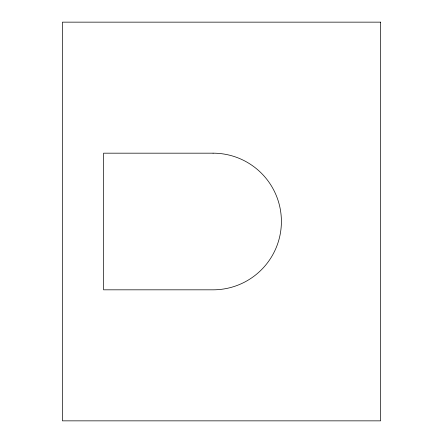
<?xml version="1.0" encoding="UTF-8"?>
<svg xmlns="http://www.w3.org/2000/svg" width="443" height="443" viewBox="0 0 443 443"><rect width="100%" height="100%" fill="white"/><g stroke="black" fill="none" stroke-linecap="round" stroke-linejoin="round"><path stroke-width="0.66" d="M380.603 22.15L62.397 22.15L62.397 420.85L380.603 420.85L380.603 22.15M213.077 153.178L103.573 153.178L103.573 289.822L213.077 289.822A68.322 68.322 0 0 0 281.399 221.5A68.322 68.322 0 0 0 213.077 153.178"/></g></svg>
